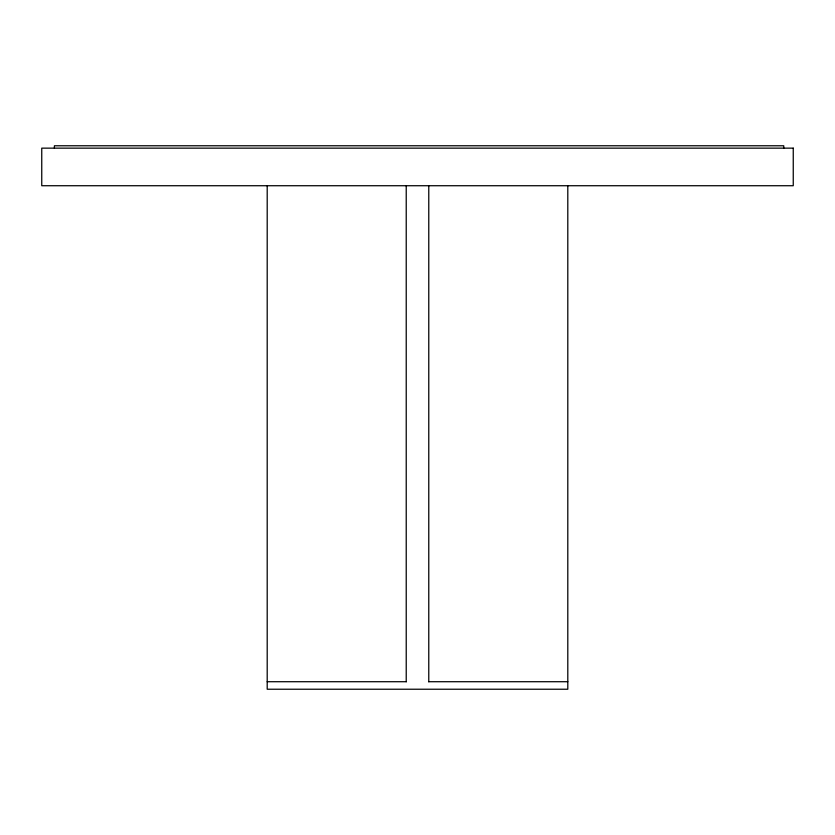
<?xml version="1.0" encoding="UTF-8"?>
<svg xmlns="http://www.w3.org/2000/svg" width="835" height="835" viewBox="0 0 835 835"><rect width="100%" height="100%" fill="white"/><g stroke="black" fill="none" stroke-linecap="round" stroke-linejoin="round"><path stroke-width="1.25" d="M267.2 681.715L406.436 681.715M428.564 681.715L567.8 681.715M783.752 148.171L783.752 145.77L54.4 145.77L54.4 148.171M567.8 185.725L567.8 689.23L267.2 689.23L267.2 185.725M428.772 185.725L428.772 681.715M406.227 185.725L406.227 681.715M793.25 148.15L41.75 148.15L41.75 185.725L793.25 185.725L793.25 148.15"/></g></svg>
